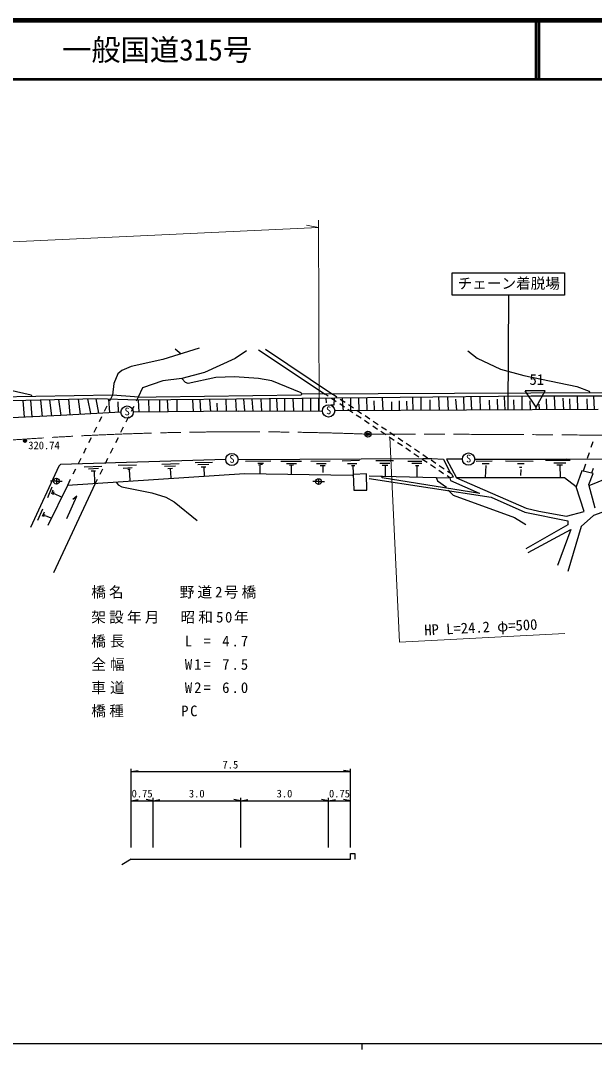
# Model space of a CAD drawing. Units: millimetres, scale not verified. Extents: x 40000 to 680000, y 20000 to 380000.
# Drawn here: x 209632 to 307754, y 204000 to 380000 of the extents above; entities that cross this region are included whole.
import ezdxf
from ezdxf.enums import TextEntityAlignment as Align

# ---------------------------------------------------------------- set-up
doc = ezdxf.new("R2010")
doc.units = ezdxf.units.MM
doc.header["$LTSCALE"] = 1000
doc.header["$PDMODE"] = 32
doc.header["$PDSIZE"] = 500
doc.linetypes.add('CHAIN', pattern=[18.5, 12, -1.5, 3.5, -1.5])
for name, color, linetype, lineweight in [('M-BGD', 7, 'Continuous', 25), ('M-BMK', 2, 'CHAIN', 13), ('M-BMK-SRVR', 3, 'Continuous', 25), ('M-STR-HTXT', 7, 'Continuous', 13), ('M-STR-STR1', 1, 'Continuous', 25), ('M-STR-STRC', 7, 'Continuous', 25), ('M-TTL', 2, 'Continuous', 140), ('M-TTL-BAND', 7, 'Continuous', 25), ('M-TTL-LINE', 7, 'Continuous', 50)]:
    doc.layers.add(name, color=color, linetype=linetype, lineweight=lineweight)
doc.layers.add('M-TTL-TXT', color=7, linetype='Continuous')
doc.styles.add('ＭＳ ゴシック', font='')
doc.styles.get('ＭＳ ゴシック').set_extended_font_data('MS Gothic')

msp = doc.modelspace()

# ---------------------------------------------------------------- linework, layer by layer
at = {"layer": 'M-BGD'}
for p, q in [((240141, 323949), (233960, 322002)), ((236077, 323864), (237093, 323018)), ((246322, 322171), (241072, 319800)), ((248269, 323526), (246322, 322171)), ((250301, 323695), (261702, 316094)), ((251486, 323780), (262963, 316100)), ((286115, 323526), (287724, 322256)), ((287724, 322256), (291703, 320393)), ((228542, 320816), (226933, 320139)), ((233960, 322002), (228542, 320816)), ((291703, 320393), (295682, 319292)), ((226256, 319546), (225578, 317938)), ((226933, 320139), (226256, 319546)), ((237178, 318784), (233960, 318361)), ((241072, 319800), (237178, 318784)), ((237855, 318107), (237178, 318784)), ((243020, 318954), (238278, 317938)), ((246237, 319038), (243020, 318954)), ((250301, 318784), (246237, 319038)), ((252587, 318361), (250301, 318784)), ((295682, 319292), (304742, 317430)), ((204327, 317599), (211439, 315990)), ((225578, 317938), (225324, 315906)), ((230489, 317176), (229763, 315582)), ((233960, 318361), (230489, 317176)), ((238278, 317938), (237855, 318107)), ((257582, 316329), (252587, 318361)), ((304742, 317430), (306858, 316583)), ((225324, 315906), (204835, 315567)), ((222700, 315313), (204835, 314890)), ((211355, 315044), (211552, 312191)), ((211439, 315990), (211543, 315678)), ((213053, 315084), (213308, 312277)), ((214575, 315120), (214920, 312356)), ((216132, 315157), (216540, 312436)), ((217835, 315198), (218043, 312604)), ((219502, 315237), (219821, 312688)), ((221081, 315275), (221599, 312773)), ((222516, 315309), (222954, 312858)), ((229727, 315059), (222700, 315313)), ((224652, 315242), (224816, 312942)), ((229134, 315652), (225324, 315906)), ((229763, 315582), (229134, 315652)), ((296952, 315736), (229727, 315059)), ((229727, 315059), (229839, 313038)), ((229763, 315582), (232842, 315621)), ((231505, 315059), (231590, 313112)), ((232842, 315621), (257582, 315990)), ((233368, 315096), (233368, 313112)), ((234690, 315109), (234807, 313112)), ((236331, 315144), (236331, 313112)), ((239040, 315144), (239125, 313112)), ((240310, 315144), (240395, 313112)), ((241919, 315144), (242088, 313112)), ((244713, 315228), (244798, 313196)), ((246406, 315228), (246491, 313196)), ((247761, 315228), (247930, 313281)), ((249200, 315228), (249352, 313201)), ((250724, 315228), (250812, 313203)), ((252248, 315286), (252248, 313206)), ((253412, 315298), (253522, 313208)), ((254788, 315313), (254788, 313210)), ((256199, 315326), (256316, 313213)), ((257752, 316075), (257582, 316329)), ((257582, 315990), (257752, 316075)), ((309906, 316329), (257752, 316075)), ((257836, 315342), (257836, 313216)), ((259191, 315356), (259191, 313218)), ((260558, 315370), (260566, 313220)), ((262207, 315755), (261702, 316094)), ((261815, 315382), (261900, 314636)), ((263618, 314807), (262788, 315365)), ((263714, 315596), (262963, 316100)), ((263255, 315398), (263170, 314212)), ((265126, 314648), (264295, 315206)), ((264610, 315398), (264694, 314128)), ((266049, 315398), (266049, 313366)), ((267404, 315398), (267488, 313281)), ((268758, 315482), (268843, 313281)), ((271468, 315482), (271552, 313281)), ((276632, 315482), (276716, 313314)), ((278072, 315567), (278072, 313366)), ((279596, 315144), (279596, 313366)), ((281120, 315567), (281204, 313366)), ((282644, 315567), (282728, 313366)), ((283998, 315228), (284168, 313366)), ((285353, 315567), (285438, 313366)), ((286623, 315567), (286708, 313366)), ((288150, 315648), (288196, 313363)), ((289756, 315059), (289840, 313366)), ((291110, 315228), (291195, 313366)), ((292296, 315652), (292464, 313381)), ((293904, 315144), (293988, 313388)), ((295344, 315652), (295344, 313394)), ((299327, 316661), (295935, 316668)), ((297799, 313874), (295935, 316668)), ((309737, 315736), (296952, 315736)), ((297799, 313874), (299327, 316661)), ((299492, 315313), (299575, 313412)), ((300847, 315736), (301013, 313418)), ((302371, 315398), (302453, 313424)), ((303472, 315313), (303556, 313450)), ((304826, 315736), (304870, 313435)), ((306435, 315313), (306516, 313442)), ((306858, 316583), (306943, 316329)), ((307620, 315821), (307725, 313447)), ((210027, 315013), (210254, 312180)), ((226256, 314805), (226340, 313027)), ((243189, 314551), (243274, 313196)), ((263170, 314212), (262662, 314212)), ((308408, 313450), (263354, 313256)), ((265030, 313860), (264200, 314417)), ((264694, 314128), (264779, 313281)), ((266441, 312912), (265611, 313470)), ((266537, 313701), (265707, 314258)), ((267948, 312753), (267118, 313310)), ((270028, 314974), (270113, 313366)), ((273076, 314805), (273076, 313366)), ((274346, 314974), (274346, 313281)), ((275616, 314890), (275700, 313309)), ((296698, 314974), (296781, 313400)), ((297799, 313404), (297799, 313874)), ((298222, 314382), (298304, 313406)), ((216519, 312434), (194082, 311334)), ((226790, 313014), (216519, 312434)), ((246914, 313196), (228890, 313029)), ((246914, 313196), (261254, 313222)), ((267853, 311964), (267022, 312522)), ((269264, 311017), (268434, 311574)), ((269360, 311805), (268529, 312363)), ((270675, 310069), (269845, 310626)), ((270771, 310858), (269941, 311415)), ((272182, 309910), (271352, 310467)), ((272087, 309121), (271256, 309679)), ((273498, 308174), (272668, 308731)), ((273594, 308962), (272763, 309520)), ((275005, 308014), (274175, 308572)), ((274909, 307226), (274079, 307783)), ((276321, 306278), (275490, 306836)), ((276416, 307067), (275586, 307624)), ((277828, 306119), (276998, 306677)), ((307472, 307934), (307161, 306984)), ((244713, 304899), (216434, 304052)), ((239500, 304402), (242463, 304487)), ((246813, 304901), (278410, 305068)), ((252418, 304645), (248100, 304560)), ((254111, 304645), (257667, 304645)), ((262578, 304645), (259276, 304560)), ((267573, 304730), (264610, 304645)), ((270367, 304730), (273420, 304743)), ((275870, 304645), (278241, 304645)), ((277732, 305331), (276902, 305888)), ((279143, 304383), (278313, 304940)), ((279239, 305171), (278409, 305729)), ((278410, 305068), (279934, 305068)), ((280650, 304224), (279820, 304781)), ((279934, 305068), (281966, 304984)), ((281966, 304984), (283067, 302613)), ((285184, 304984), (282474, 304984)), ((282474, 304984), (284168, 301766)), ((287284, 304967), (292634, 304984)), ((290264, 304645), (287554, 304560)), ((297291, 304560), (292550, 304645)), ((292634, 304984), (303048, 304984)), ((303587, 304722), (299408, 304730)), ((325011, 304834), (303048, 304984)), ((306851, 306033), (306541, 305082)), ((216180, 303798), (211354, 293300)), ((216434, 304052), (216180, 303798)), ((223546, 303714), (220498, 303629)), ((222954, 303375), (221260, 303290)), ((221684, 302952), (222446, 302952)), ((222192, 302952), (222268, 300933)), ((229473, 303968), (226340, 303883)), ((227187, 303460), (228732, 303530)), ((228372, 303206), (227949, 303206)), ((228203, 303206), (228288, 301343)), ((233791, 304137), (236754, 304222)), ((236130, 303796), (234214, 303714)), ((234807, 303375), (235615, 303422)), ((235230, 303375), (235315, 301766)), ((241839, 304061), (239923, 303979)), ((240516, 303640), (241324, 303687)), ((240939, 303640), (241024, 302031)), ((250216, 304306), (251148, 304306)), ((250978, 304052), (250301, 303968)), ((250555, 303968), (250555, 302528)), ((255127, 304222), (256820, 304222)), ((256312, 303968), (255635, 303883)), ((255889, 303883), (255889, 302444)), ((260207, 304222), (261900, 304222)), ((260884, 303883), (261731, 303883)), ((261308, 303883), (261308, 302698)), ((265541, 304222), (267150, 304222)), ((266218, 303883), (266811, 303883)), ((266472, 303883), (266642, 299650)), ((271044, 304306), (272785, 304316)), ((271485, 303953), (272446, 303973)), ((271971, 303867), (271976, 302105)), ((276548, 304306), (278241, 304306)), ((277140, 303883), (277733, 303883)), ((277394, 303883), (277394, 301936)), ((280555, 303435), (279724, 303993)), ((281966, 302488), (281136, 303045)), ((282062, 303276), (281232, 303833)), ((283394, 302381), (282643, 302886)), ((288570, 304222), (289756, 304222)), ((289163, 303883), (289078, 301851)), ((294582, 304222), (295767, 304222)), ((294920, 303629), (295344, 303629)), ((295174, 303206), (295090, 302190)), ((300815, 304348), (302869, 304343)), ((301345, 304017), (302276, 304017)), ((301840, 303906), (301913, 301908)), ((305588, 302952), (304657, 300242)), ((307536, 302528), (305588, 302952)), ((306230, 304132), (305828, 302900)), ((306858, 300496), (314902, 303714)), ((307534, 303359), (307281, 302584)), ((215760, 301196), (214760, 301196)), ((215760, 301696), (215760, 300696)), ((215760, 301196), (216760, 301196)), ((247926, 302435), (217636, 300492)), ((225969, 301026), (226340, 300581)), ((266388, 302190), (247926, 302435)), ((260579, 301135), (259579, 301135)), ((260579, 301635), (260579, 300635)), ((260579, 301135), (261579, 301135)), ((266557, 302359), (266388, 302190)), ((268758, 302444), (266557, 302359)), ((268843, 299650), (268758, 302444)), ((269266, 302105), (283052, 301758)), ((269266, 301682), (290094, 298464)), ((271298, 302020), (271468, 301851)), ((271468, 301851), (288147, 299142)), ((272653, 301682), (272738, 301597)), ((280680, 301818), (280950, 301258)), ((280950, 301258), (282474, 300158)), ((283052, 301758), (282547, 302097)), ((283591, 301888), (283052, 301758)), ((283052, 301758), (283152, 301343)), ((283152, 301343), (288062, 299142)), ((283394, 302381), (283591, 301888)), ((284168, 301766), (296106, 296602)), ((302625, 301766), (284168, 301766)), ((304657, 300242), (302625, 301766)), ((306774, 300666), (307536, 302528)), ((214995, 300158), (214233, 298380)), ((217636, 300492), (214318, 293638)), ((215164, 299650), (214910, 298972)), ((215217, 298931), (215390, 299420)), ((222388, 300797), (215249, 285510)), ((226340, 300581), (226933, 300242)), ((226933, 300242), (232098, 299226)), ((232098, 299226), (234468, 298464)), ((266642, 299650), (268843, 299650)), ((282728, 299650), (283575, 298803)), ((306012, 296009), (304657, 300242)), ((307874, 296602), (306774, 300666)), ((215396, 299124), (216581, 298531)), ((217535, 294824), (219228, 298634)), ((219228, 298634), (218556, 298067)), ((234468, 298464), (235908, 297702)), ((235908, 297702), (239802, 294485)), ((283575, 298803), (294074, 294993)), ((290094, 298464), (295852, 295924)), ((213386, 296432), (212540, 294485)), ((213640, 295924), (213302, 295162)), ((295852, 295924), (303218, 294400)), ((296106, 296602), (298222, 296094)), ((298222, 296094), (302964, 295247)), ((302964, 295247), (306012, 296009)), ((309652, 296094), (307620, 295332)), ((213585, 295158), (213752, 295543)), ((213810, 295332), (214827, 294926)), ((294074, 294993), (296021, 293808)), ((303218, 294400), (303218, 293723)), ((307620, 295332), (305504, 293469)), ((303218, 293723), (296021, 289659)), ((296444, 288982), (303726, 292961)), ((303726, 292961), (301440, 286780)), ((305504, 293469), (303218, 285764)), ((228536, 239523), (228536, 252023)), ((228536, 251523), (229718, 251731)), ((266036, 251523), (264855, 251731)), ((266036, 238523), (266036, 252023)), ((228536, 251523), (266036, 251523)), ((228536, 238523), (228536, 247023)), ((228536, 246523), (229718, 246731)), ((228536, 246523), (232286, 246523)), ((232286, 246523), (231105, 246731)), ((232286, 238523), (232286, 247023)), ((232286, 246523), (233468, 246731)), ((232286, 246523), (247286, 246523)), ((247286, 246523), (246105, 246731)), ((247286, 238523), (247286, 247023)), ((247286, 246523), (248468, 246731)), ((247286, 246523), (262286, 246523)), ((262286, 246523), (261105, 246731)), ((262286, 238523), (262286, 247023)), ((262286, 246523), (263468, 246731)), ((262286, 246523), (266036, 246523)), ((266036, 246523), (264855, 246731)), ((266036, 238523), (266036, 247023)), ((228536, 236523), (226928, 235592)), ((228536, 236523), (232286, 236523)), ((232286, 236523), (247286, 236523)), ((247286, 236523), (262286, 236523)), ((262286, 236523), (266036, 236523)), ((266036, 236523), (266036, 237523)), ((266036, 237523), (266786, 237523)), ((266786, 237523), (266786, 236523))]:
    msp.add_line(p, q, dxfattribs=at)
for centre, radius in [((227840, 313031), 1050), ((262304, 313226), 1050), ((210389, 308092), 100), ((210389, 308092), 80), ((210389, 308092), 60), ((210389, 308092), 40), ((210389, 308092), 20), ((210389, 308092), 20), ((245763, 304916), 1050), ((286234, 304984), 1050), ((215760, 301196), 500), ((260579, 301135), 500)]:
    msp.add_circle(centre, radius, dxfattribs=at)
msp.add_point((210389, 308092), dxfattribs=at)
at = {"layer": 'M-BMK'}
for centre, radius, start, end in [((247656, -245943), 555599, 87.79485, 98.12836), ((272788, -3347721), 3656968, 88.48221, 90.0588)]:
    msp.add_arc(centre, radius, start, end, dxfattribs=at)
at = {"layer": 'M-BMK-SRVR'}
msp.add_circle((269034, 309245), 500, dxfattribs=at)
msp.add_point((269034, 309245), dxfattribs=at)
at = {"layer": 'M-STR-HTXT'}
for p, q in [((260552, 344575), (258530, 345017)), ((260546, 345878), (260714, 313221)), ((260552, 344575), (131225, 338552)), ((272754, 308710), (274431, 273657)), ((274431, 273657), (302700, 275128))]:
    msp.add_line(p, q, dxfattribs=at)
at = {"layer": 'M-STR-STR1'}
for p, q in [((225324, 315906), (224828, 314910)), ((229763, 315582), (229423, 314901)), ((224382, 314015), (223935, 313121)), ((228977, 314006), (228531, 313111)), ((223489, 312226), (223042, 311331)), ((228084, 312216), (227638, 311322)), ((222596, 310436), (222150, 309541)), ((227192, 310427), (226745, 309532)), ((221703, 308646), (221257, 307751)), ((226299, 308637), (225853, 307742)), ((220811, 306857), (220364, 305962)), ((225406, 306847), (224960, 305952)), ((219918, 305067), (219472, 304172)), ((224513, 305058), (224067, 304163)), ((219025, 303277), (218579, 302382)), ((223621, 303268), (223174, 302373)), ((218133, 301487), (217636, 300492)), ((222728, 301478), (222388, 300797))]:
    msp.add_line(p, q, dxfattribs=at)
at = {"layer": 'M-STR-STRC'}
for p, q in [((283404, 336849), (302638, 336849)), ((283404, 333018), (283404, 336849)), ((302638, 336849), (302638, 333018)), ((302638, 333018), (283404, 333018)), ((293042, 333018), (292973, 313383))]:
    msp.add_line(p, q, dxfattribs=at)
at = {"layer": 'M-TTL'}
msp.add_line((680000, 380000), (40000, 380000), dxfattribs=at)
at = {"layer": 'M-TTL-BAND'}
for p, q in [((40000, 205000), (579000, 205000)), ((268000, 205000), (268000, 204000))]:
    msp.add_line(p, q, dxfattribs=at)
at = {"layer": 'M-TTL-LINE'}
for p, q in [((297750, 380000), (297750, 370000)), ((298250, 380000), (298250, 370000)), ((40000, 370000), (680000, 370000))]:
    msp.add_line(p, q, dxfattribs=at)

# ---------------------------------------------------------------- texts
at = {"layer": 'M-BGD', "style": 'ＭＳ ゴシック'}
for s, height, p in [('51', 1833, (296654, 317133)), ('S', 1320, (227400, 312074)), ('S', 1320, (261864, 312270)), ('320.74', 1320, (210941, 306272)), ('S', 1320, (245323, 303959)), ('S', 1320, (285794, 304027)), ('7.5', 1320, (244158, 251660)), ('0.75', 1320, (228615, 246710)), ('3.0', 1320, (238410, 246710)), ('3.0', 1320, (253410, 246710)), ('0.75', 1320, (262365, 246710))]:
    msp.add_text(s, height=height, dxfattribs=at).set_placement(p, align=Align.BOTTOM_LEFT)
at = {"layer": 'M-STR-HTXT', "style": 'ＭＳ ゴシック'}
msp.add_text('HP L=24.2 φ=500', height=1833, rotation=2.979, dxfattribs=at).set_placement((278743, 274262), align=Align.BOTTOM_LEFT)
at = {"layer": 'M-STR-HTXT', "char_height": 1833, "attachment_point": 7, "style": 'ＭＳ ゴシック'}
for s, insert in [('\\T1.21;橋名\u3000\u3000\u3000野道2号橋', (221719, 281122)), ('\\T1.22;架設年月\u3000昭和50年', (221719, 276827)), ('\\T1.28;橋長\u3000\u3000\u3000L\\~=\\~4.7', (221719, 272729)), ('\\T1.28;全幅\u3000\u3000\u3000W1=\\~7.5', (221719, 268749)), ('\\T1.28;車道\u3000\u3000\u3000W2=\\~6.0', (221719, 264769)), ('\\T1.23;橋種\u3000\u3000\u3000PC', (221719, 260789))]:
    msp.add_mtext(s, dxfattribs=dict(at, insert=insert))
at = {"layer": 'M-STR-STRC', "style": 'ＭＳ ゴシック'}
msp.add_text('チェーン着脱場', height=1833, dxfattribs=at).set_placement((284361, 333584), align=Align.BOTTOM_LEFT)
at = {"layer": 'M-TTL-TXT', "style": 'ＭＳ ゴシック'}
msp.add_text('一般国道315号', height=3666, dxfattribs=at).set_placement((216734, 375000), align=Align.MIDDLE_LEFT)

doc.saveas('drawing.dxf')
